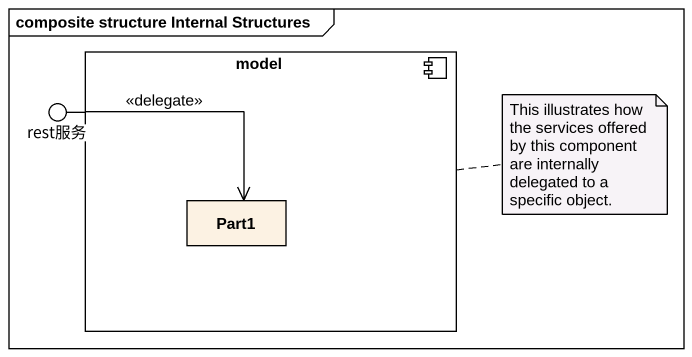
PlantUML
@startuml
mainframe composite structure Internal Structures
component model {
  rectangle Part1
}
() rest服务
model -left- rest服务
rest服务 --> Part1 : <<delegate>>
note right of model : This illustrates how the services offered by this component are internally delegated to a specific object.
@enduml
